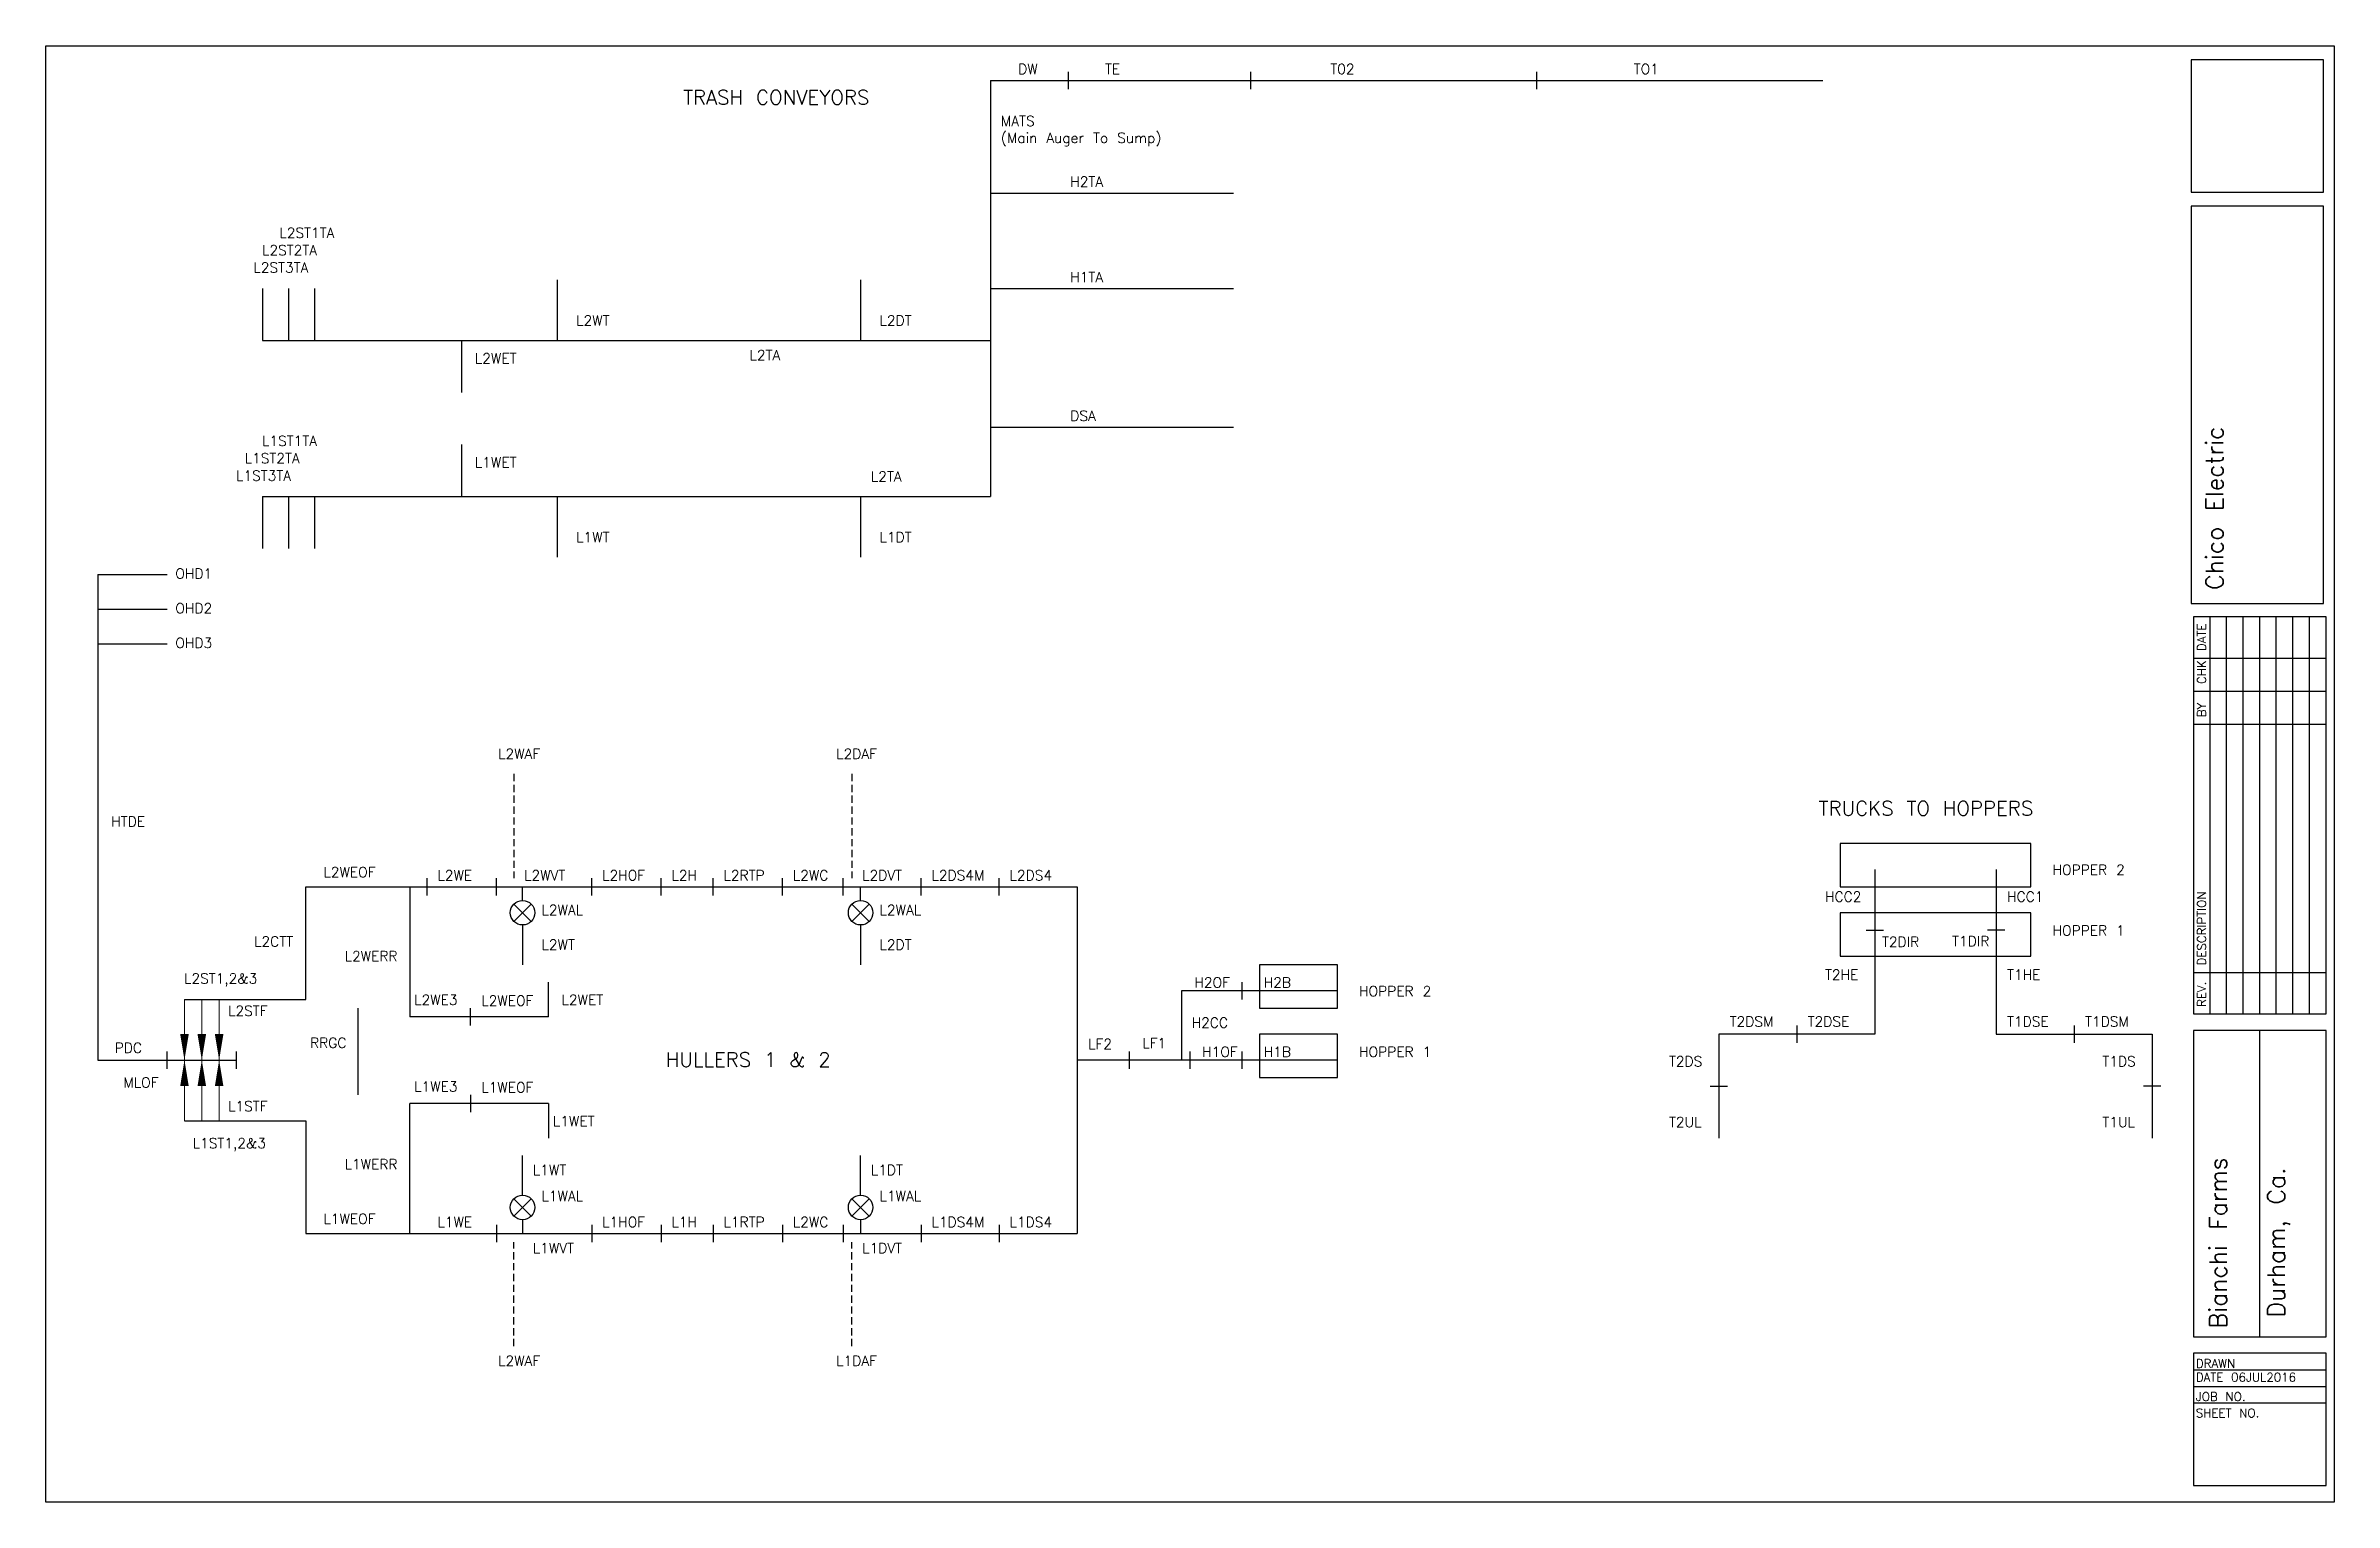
# Model space of a CAD drawing. Extents: x 0 to 1584, y 0 to 1008.
import ezdxf

# ---------------------------------------------------------------- set-up
doc = ezdxf.new("R2010")
doc.units = 0
doc.header["$LTSCALE"] = 10
doc.header["$MEASUREMENT"] = 0
doc.linetypes.add('DASHED', pattern=[0.75, 0.5, -0.25])
doc.layers.add('BORDER', color=7, linetype='CONTINUOUS')
doc.layers.add('LEADERS', color=7, linetype='CONTINUOUS')
doc.layers.add('COMPONENTS', color=7, linetype='CONTINUOUS', lineweight=13)
doc.styles.get("Standard").update_dxf_attribs({"font": 'TXT.SHX'})
doc.dimstyles.get("Standard").update_dxf_attribs({"dimtxt": 0.18, "dimasz": 0.18, "dimexe": 0.18, "dimexo": 0.0625, "dimgap": 0.09, "dimtad": 0, "dimtih": 1, "dimtoh": 1, "dimdec": 4, "dimzin": 0, "dimdsep": 46, "dimtxsty": 'Standard', "dimcen": 0.09, "dimadec": 0, "dimazin": 0, "dimtfac": 1, "dimtdec": 4, "dimtofl": 0, "dimtmove": 0, "dimatfit": 3, "dimfxl": 1, "dimtolj": 1, "dimtzin": 0, "dimarcsym": 0})

msp = doc.modelspace()

# ---------------------------------------------------------------- linework, layer by layer
at = {"layer": 'BORDER', "color": 0, "linetype": 'ByBlock', "lineweight": 25}
for p, q in [((1498.1, 337.9), (1498.1, 612.8)), ((1509.5, 337.9), (1509.5, 612.8)), ((1521, 337.9), (1521, 612.8)), ((1532.4, 337.9), (1532.4, 612.8)), ((1543.9, 337.9), (1543.9, 612.8)), ((1555.3, 337.9), (1555.3, 612.8)), ((1566.8, 337.9), (1566.8, 612.8)), ((1486.6, 584.2), (1578.3, 584.2)), ((1486.6, 561.3), (1578.3, 561.3)), ((1486.6, 538.4), (1578.3, 538.4)), ((1486.6, 366.5), (1578.3, 366.5)), ((1532.4, 114.5), (1532.4, 326.4)), ((1486.6, 91.6), (1578.3, 91.6)), ((1486.6, 80.2), (1578.3, 80.2)), ((1486.6, 68.7), (1578.3, 68.7))]:
    msp.add_line(p, q, dxfattribs=at)
for points in [[(0, 1008), (1584, 1008), (1584, 0), (0, 0)], [(1485, 906.7), (1576.6, 906.7), (1576.6, 998.3), (1485, 998.3)], [(1484.9, 622.1), (1576.5, 622.1), (1576.5, 897), (1484.9, 897)], [(1578.3, 337.9), (1578.3, 612.8), (1486.6, 612.8), (1486.6, 337.9)], [(1578.3, 114.5), (1578.3, 326.4), (1486.6, 326.4), (1486.6, 114.5)], [(1486.6, 11.5), (1578.3, 11.5), (1578.3, 103.1), (1486.6, 103.1)]]:
    msp.add_lwpolyline(points, close=True, dxfattribs=at)
at = {"layer": 'COMPONENTS', "color": 0, "linetype": 'ByBlock', "lineweight": 25}
for p, q in [((654, 984), (654, 696)), ((708, 978), (708, 990)), ((834, 978), (834, 990)), ((1032, 978), (1032, 990)), ((150, 840), (150, 804)), ((168, 840), (168, 804)), ((186, 840), (186, 804)), ((354, 846), (354, 804)), ((564, 846), (564, 804)), ((288, 768), (288, 804)), ((288, 696), (288, 732)), ((150, 696), (150, 660)), ((168, 696), (168, 660)), ((186, 696), (186, 660)), ((354, 696), (354, 654)), ((564, 696), (564, 654)), ((36, 642), (36, 306)), ((36, 642), (84, 642)), ((36, 618), (84, 618)), ((36, 594), (84, 594)), ((264, 420), (264, 432)), ((312, 420), (312, 432)), ((378, 420), (378, 432)), ((426, 420), (426, 432)), ((462, 420), (462, 432)), ((510, 420), (510, 432)), ((552, 420), (552, 432)), ((606, 420), (606, 432)), ((660, 420), (660, 432)), ((1266, 438), (1266, 324)), ((1350, 438), (1350, 324)), ((180, 348), (180, 426)), ((252, 426), (252, 336)), ((330, 416.5), (330, 426)), ((564, 416.5), (564, 426)), ((714, 426), (714, 186)), ((330, 399.5), (330, 372)), ((564, 399.5), (564, 372)), ((1260, 396), (1272, 396)), ((1356, 396), (1344, 396)), ((348, 336), (348, 360)), ((786, 354), (786, 306)), ((894, 354), (786, 354)), ((828, 348), (828, 360)), ((96, 348), (180, 348)), ((216, 342), (216, 282)), ((348, 336), (252, 336)), ((294, 330), (294, 342)), ((1266, 324), (1158, 324)), ((1158, 324), (1158, 252)), ((1212, 330), (1212, 318)), ((1350, 324), (1458, 324)), ((1404, 330), (1404, 318)), ((1458, 324), (1458, 252)), ((36, 306), (132, 306)), ((84, 300), (84, 312)), ((132, 300), (132, 312)), ((894, 306), (714, 306)), ((750, 300), (750, 312)), ((792, 300), (792, 312)), ((828, 300), (828, 312)), ((1152, 288), (1164, 288)), ((1464, 288), (1452, 288)), ((348, 276), (252, 276)), ((252, 186), (252, 276)), ((294, 282), (294, 270)), ((348, 276), (348, 252)), ((96, 264), (180, 264)), ((180, 264), (180, 186)), ((330, 212.5), (330, 240)), ((564, 212.5), (564, 240)), ((312, 192), (312, 180)), ((330, 195.5), (330, 186)), ((378, 192), (378, 180)), ((426, 192), (426, 180)), ((462, 192), (462, 180)), ((510, 192), (510, 180)), ((552, 192), (552, 180)), ((564, 195.5), (564, 186)), ((606, 192), (606, 180)), ((660, 192), (660, 180))]:
    msp.add_line(p, q, dxfattribs=at)
at = {"layer": 'COMPONENTS', "color": 0, "linetype": 'Continuous', "lineweight": 25}
for p, q in [((654, 984), (1230, 984)), ((654, 906), (822, 906)), ((654, 840), (822, 840)), ((150, 804), (654, 804)), ((654, 744), (822, 744)), ((150, 696), (654, 696)), ((180, 426), (714, 426)), ((324, 402), (336, 414)), ((336, 402), (324, 414)), ((558, 402), (570, 414)), ((570, 402), (558, 414)), ((324, 210), (336, 198)), ((336, 210), (324, 198)), ((558, 210), (570, 198)), ((570, 210), (558, 198)), ((180, 186), (714, 186))]:
    msp.add_line(p, q, dxfattribs=at)
at = {"layer": 'COMPONENTS', "color": 0, "linetype": 'DASHED', "lineweight": 25}
for p, q in [((324, 504), (324, 432)), ((558, 504), (558, 432)), ((324, 108), (324, 180)), ((558, 108), (558, 180))]:
    msp.add_line(p, q, dxfattribs=at)
at = {"layer": 'COMPONENTS', "color": 0, "linetype": 'Continuous', "lineweight": 25}
for points in [[(1242, 456), (1242, 426), (1374, 426), (1374, 456)], [(1242, 408), (1242, 378), (1374, 378), (1374, 408)], [(840, 372), (840, 342), (894, 342), (894, 372)], [(840, 324), (840, 294), (894, 294), (894, 324)]]:
    msp.add_lwpolyline(points, close=True, dxfattribs=at)
for centre in [(330, 408), (564, 408), (330, 204), (564, 204)]:
    msp.add_circle(centre, 8.49, dxfattribs=at)

# ---------------------------------------------------------------- texts
at = {"layer": 'BORDER', "color": 0, "linetype": 'ByBlock', "lineweight": 25}
for s, p in [('DATE', (1495.2, 589.1)), ('CHK', (1495.2, 566.2)), ('BY', (1495.2, 543.3)), ('DESCRIPTION', (1495.2, 371.5)), ('REV.', (1495.2, 342.8))]:
    msp.add_text(s, height=6, rotation=90, dxfattribs=at).set_placement(p)
for s, p in [('DRAWN', (1488.2, 93)), ('DATE 06JUL2016', (1488.2, 83.5)), ('JOB NO.', (1488.2, 70.1)), ('SHEET NO.', (1488.2, 58.7))]:
    msp.add_text(s, height=6, dxfattribs=at).set_placement(p)
at = {"layer": 'BORDER', "color": 0, "linetype": 'ByBlock', "lineweight": 25, "char_height": 12, "attachment_point": 1, "rotation": 90}
for s, insert, width in [('Chico Electric', (1495.2, 631.4), 257.723), ('{Bianchi Farms}', (1497.6, 120.3), 257.723), ('{Durham, Ca.}', (1537.8, 127.9), 208.907)]:
    msp.add_mtext(s, dxfattribs=dict(at, insert=insert, width=width))
at = {"layer": 'COMPONENTS', "color": 0, "linetype": 'ByBlock', "lineweight": 25, "attachment_point": 1}
for s, insert, char_height, width in [('{DW}', (673.1, 995.4), 7, 36.341), ('{TE}', (733.1, 995.4), 7, 36.341), ('{T02}', (889.1, 995.4), 7, 36.341), ('{TO1}', (1099.1, 995.4), 7, 36.341), ('{TRASH CONVEYORS}', (441.1, 977.3), 10, 183.573), ('{MATS\\P(Main Auger To Sump)}', (661.1, 959.4), 7, 168.147), ('{H2TA}', (709.1, 917.4), 7, 36.341), ('{L2ST1TA}', (161.7, 882), 7, 46.671), ('{L2ST3TA}', (143.7, 858), 7, 46.671), ('{L2ST2TA}', (149.7, 870), 7, 46.671), ('{H1TA}', (709.1, 851.4), 7, 36.341), ('{L2WT}', (367.1, 821.4), 7, 36.341), ('{L2DT}', (577.1, 821.4), 7, 36.341), ('{L2WET}', (297, 795.2), 7, 36.341), ('{L2TA}', (487.1, 797.4), 7, 36.341), ('{DSA}', (709.1, 755.4), 7, 36.341), ('{L1ST1TA}', (149.7, 738), 7, 46.671), ('{L1ST3TA}', (131.7, 714), 7, 46.671), ('{L1ST2TA}', (137.7, 726), 7, 46.671), ('{L1WET}', (297, 723.2), 7, 36.341), ('{L2TA}', (571.1, 713.4), 7, 36.341), ('{L1WT}', (367.1, 671.4), 7, 36.341), ('{L1DT}', (577.1, 671.4), 7, 36.341), ('{OHD1}', (89.7, 646.2), 7, 240.642), ('{OHD2}', (89.7, 622.2), 7, 84.642), ('{OHD3}', (89.7, 598.2), 7, 84.642), ('{L2WAF}', (313.1, 521.4), 7, 36.341), ('{L2DAF}', (547.1, 521.4), 7, 36.341), ('{TRUCKS TO HOPPERS}', (1227.1, 485.3), 10, 183.573), ('{HTDE}', (45.3, 474.6), 7, 84.642), ('{L2WEOF}', (192.2, 439.6), 7, 36.341), ('{L2WE}', (271.1, 437.4), 7, 36.341), ('{L2WVT}', (331.1, 437.4), 7, 36.341), ('{L2HOF}', (385.1, 437.4), 7, 36.341), ('{L2H}', (433.1, 437.4), 7, 36.341), ('{L2RTP}', (469.1, 437.4), 7, 36.341), ('{L2WC}', (517.1, 437.4), 7, 36.341), ('{L2DVT}', (565.1, 437.4), 7, 36.341), ('{L2DS4M}', (613.1, 437.4), 7, 36.341), ('{L2DS4}', (667.1, 437.4), 7, 36.341), ('{HOPPER 2}', (1389, 441.2), 7, 59.078), ('{L2WAL}', (343.1, 413.4), 7, 36.341), ('{L2WAL}', (577.1, 413.4), 7, 36.341), ('{HCC2}', (1231.5, 422.6), 7, 36.341), ('{HCC1}', (1357.5, 422.6), 7, 36.341), ('{HOPPER 1}', (1389, 399.2), 7, 59.078), ('{L2CTT}', (144.2, 391.6), 7, 36.341), ('{L2WERR}', (206.9, 381.4), 7, 36.341), ('{L2WT}', (343.1, 389.4), 7, 36.341), ('{L2DT}', (577.1, 389.4), 7, 36.341), ('{T2DIR}', (1270.9, 391.3), 7, 36.341), ('{T1DIR}', (1319.5, 391.8), 7, 36.341), ('{L2ST1,2&3}', (95.7, 366), 7, 90.716), ('{T2HE}', (1231.5, 368.6), 7, 36.341), ('{T1HE}', (1357.5, 368.6), 7, 36.341), ('{L2WE3}', (255, 351.2), 7, 36.341), ('{L2WEOF}', (301.5, 350.6), 7, 36.341), ('{L2WET}', (357, 351.2), 7, 36.341), ('{H2OF}', (795, 363.2), 7, 36.341), ('{H2B}', (843, 363.2), 7, 36.341), ('{HOPPER 2}', (909, 357.2), 7, 59.078), ('{L2STF}', (126.2, 343.6), 7, 36.341), ('{H2CC}', (793.1, 335.4), 7, 36.341), ('{T2DSM}', (1165.5, 336.2), 7, 36.341), ('{T2DSE}', (1219.5, 336.2), 7, 36.341), ('{T1DSE}', (1357.5, 336.2), 7, 36.341), ('{T1DSM}', (1411.5, 336.2), 7, 36.341), ('{PDC}', (47.7, 318), 7, 36.341), ('{RRGC}', (182.9, 321.4), 7, 36.341), ('{LF2}', (721.5, 320.6), 7, 36.341), ('{LF1}', (759, 321.2), 7, 36.341), ('{HULLERS 1 & 2}', (429.1, 311.3), 10, 183.573), ('{H1OF}', (800.4, 315.2), 7, 36.341), ('{H1B}', (843, 315.2), 7, 36.341), ('{HOPPER 1}', (909, 315.2), 7, 59.078), ('{T2DS}', (1123.5, 308.6), 7, 36.341), ('{T1DS}', (1423.5, 308.6), 7, 36.341), ('{MLOF}', (53.7, 294), 7, 36.341), ('{L1WE3}', (255, 291.2), 7, 36.341), ('{L1WEOF}', (301.5, 290.6), 7, 36.341), ('{L1STF}', (126.2, 277.6), 7, 36.341), ('{L1WET}', (351, 267.2), 7, 36.341), ('{T2UL}', (1123.5, 266.6), 7, 36.341), ('{T1UL}', (1423.5, 266.6), 7, 36.341), ('{L1ST1,2&3}', (101.7, 252), 7, 90.716), ('{L1WERR}', (206.9, 237.4), 7, 36.341), ('{L1WT}', (337.1, 233.4), 7, 36.341), ('{L1DT}', (571.1, 233.4), 7, 36.341), ('{L1WAL}', (343.1, 215.4), 7, 36.341), ('{L1WAL}', (577.1, 215.4), 7, 36.341), ('{L1WEOF}', (192.2, 199.6), 7, 36.341), ('{L1WE}', (271.1, 197.4), 7, 36.341), ('{L1HOF}', (385.1, 197.4), 7, 36.341), ('{L1H}', (433.1, 197.4), 7, 36.341), ('{L1RTP}', (469.1, 197.4), 7, 36.341), ('{L2WC}', (517.1, 197.4), 7, 36.341), ('{L1DS4M}', (613.1, 197.4), 7, 36.341), ('{L1DS4}', (667.1, 197.4), 7, 36.341), ('{L1WVT}', (337.1, 179.4), 7, 36.341), ('{L1DVT}', (565.1, 179.4), 7, 36.341), ('{L2WAF}', (313.1, 101.4), 7, 36.341), ('{L1DAF}', (547.1, 101.4), 7, 36.341)]:
    msp.add_mtext(s, dxfattribs=dict(at, insert=insert, char_height=char_height, width=width))

# ---------------------------------------------------------------- leaders
at = {"layer": 'LEADERS', "color": 0, "linetype": 'ByBlock', "lineweight": 25}
for points in [[(96, 306), (96, 348)], [(108, 306), (108, 348)], [(120, 306), (120, 348)], [(96, 306), (96, 264)], [(108, 306), (108, 264)], [(120, 306), (120, 264)]]:
    msp.add_leader(points, dimstyle='Standard', override={"dimasz": 18, "dimgap": 0.09, "dimtad": 0, "dimlunit": 4, "dimfrac": 2, "dimlwd": 0, "dimlwe": 0}, dxfattribs=at)

doc.saveas('drawing.dxf')
